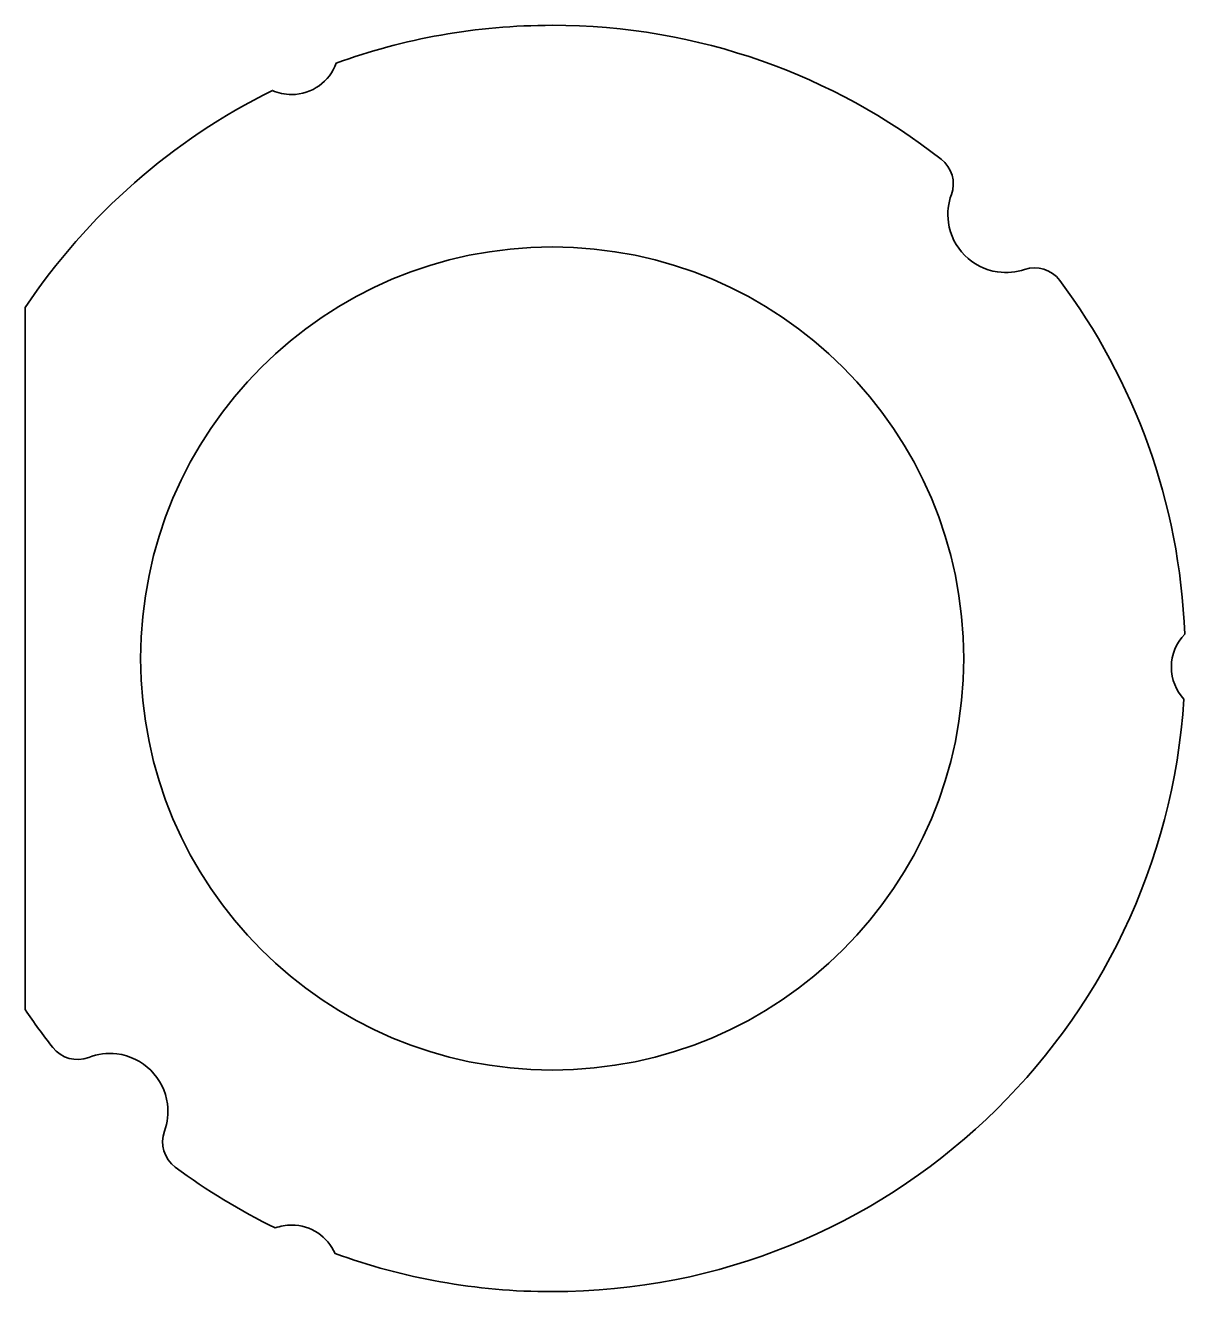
# Model space of a CAD drawing. Header units: millimetres. Extents: x 81.6 to 136.6, y -153 to -93.
import ezdxf

# ---------------------------------------------------------------- set-up
doc = ezdxf.new("R2010")
doc.units = ezdxf.units.MM
doc.header["$MEASUREMENT"] = 0
doc.layers.add('Front', color=7, linetype='Continuous', lineweight=0)

msp = doc.modelspace()

# ---------------------------------------------------------------- linework, layer by layer
at = {"layer": 'Front', "color": 250, "lineweight": 35, "true_color": 0x231f20}
for points, knots in [([(136.555, -121.847), (136.318, -115.574), (134.15, -109.798), (130.635, -105.086), (130.251, -104.57), (129.574, -104.36), (128.965, -104.566), (128.57, -104.7), (128.136, -104.746), (127.684, -104.682), (126.487, -104.513), (125.522, -103.539), (125.36, -102.342), (125.296, -101.872), (125.353, -101.422), (125.502, -101.017), (125.724, -100.413), (125.52, -99.733), (125.013, -99.337), (119.928, -95.369), (113.535, -92.999), (106.584, -92.999), (102.99, -92.999), (99.545, -93.632), (96.352, -94.791), (96.039, -95.657), (95.212, -96.277), (94.237, -96.277), (93.914, -96.277), (93.607, -96.208), (93.328, -96.084), (88.58, -98.429), (84.54, -101.99), (81.619, -106.364), (81.619, -106.364), (81.619, -139.635), (81.619, -139.635), (82.029, -140.248), (82.462, -140.845), (82.915, -141.424), (83.319, -141.941), (84.017, -142.139), (84.628, -141.899), (85.034, -141.74), (85.488, -141.675), (85.963, -141.732), (87.191, -141.879), (88.194, -142.872), (88.352, -144.099), (88.41, -144.556), (88.356, -144.994), (88.213, -145.389), (87.989, -146.01), (88.196, -146.706), (88.726, -147.099), (90.207, -148.199), (91.792, -149.166), (93.465, -149.981), (93.706, -149.893), (93.966, -149.842), (94.237, -149.842), (95.158, -149.842), (95.948, -150.395), (96.296, -151.187), (99.505, -152.359), (102.969, -152.999), (106.584, -152.999), (122.507, -152.999), (135.525, -140.593), (136.516, -124.92), (136.151, -124.52), (135.926, -123.989), (135.926, -123.405), (135.926, -122.8), (136.166, -122.251), (136.555, -121.847)], [0, 0, 0, 0, 1, 1, 1, 2, 2, 2, 3, 3, 3, 4, 4, 4, 5, 5, 5, 6, 6, 6, 7, 7, 7, 8, 8, 8, 9, 9, 9, 10, 10, 10, 11, 11, 11, 12, 12, 12, 13, 13, 13, 14, 14, 14, 15, 15, 15, 16, 16, 16, 17, 17, 17, 18, 18, 18, 19, 19, 19, 20, 20, 20, 21, 21, 21, 22, 22, 22, 23, 23, 23, 24, 24, 24, 25, 25, 25, 25]), ([(87.084, -122.999), (87.084, -112.23), (95.815, -103.499), (106.584, -103.499), (117.354, -103.499), (126.084, -112.23), (126.084, -122.999), (126.084, -133.769), (117.354, -142.499), (106.584, -142.499), (95.815, -142.499), (87.084, -133.769), (87.084, -122.999)], [0, 0, 0, 0, 1, 1, 1, 2, 2, 2, 3, 3, 3, 4, 4, 4, 4])]:
    msp.add_open_spline(points, degree=3, knots=knots, dxfattribs=at)

doc.saveas('drawing.dxf')
